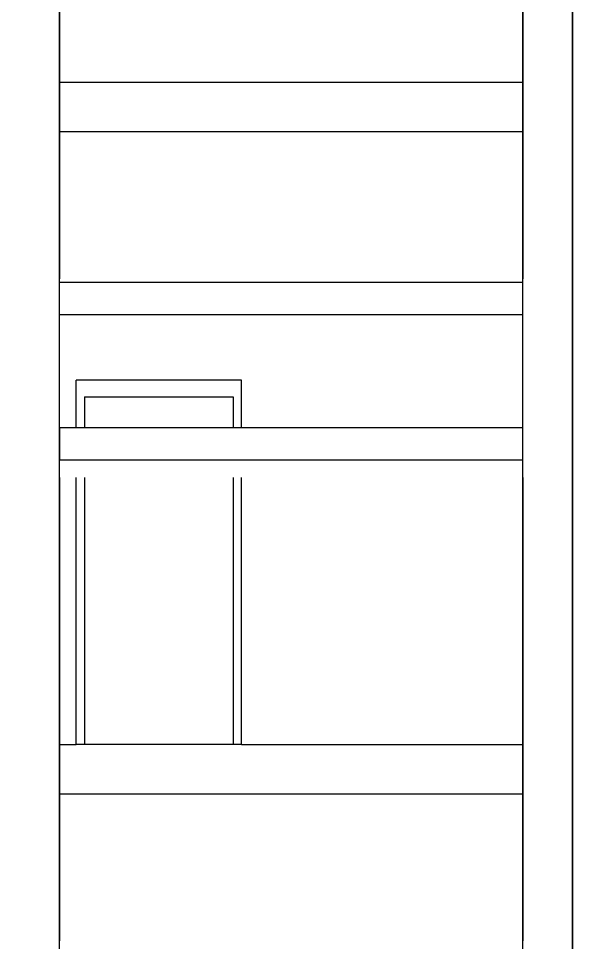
# Model space of a CAD drawing. Header units: millimetres. Extents: x 90964 to 877642, y 656808 to 1438307.
# Drawn here: x 822844 to 826192, y 1252829 to 1258412 of the extents above; entities that cross this region are included whole.
import ezdxf

# ---------------------------------------------------------------- set-up
doc = ezdxf.new("R2010")
doc.units = ezdxf.units.MM
doc.header["$LTSCALE"] = 300
doc.layers.add('ProfileEdges', color=7, linetype='Continuous')
doc.layers.add('SectionCutEdges', color=7, linetype='Continuous')

msp = doc.modelspace()

# ---------------------------------------------------------------- linework, layer by layer
at = {"color": 251}
for p, q in [((823092.2, 1258026.5), (823098.1, 1258026.5)), ((823098.1, 1258026.5), (825892.2, 1258026.5)), ((823098.9, 1257726.5), (823092.2, 1257726.5)), ((825892.2, 1257726.5), (823098.9, 1257726.5)), ((823092.2, 1256819.6), (825892.2, 1256819.6)), ((823092.2, 1256624.6), (825892.2, 1256624.6)), ((824192.2, 1256226.5), (823192.2, 1256226.5)), ((823192.2, 1255939.6), (823192.2, 1256226.5)), ((824192.2, 1255939.6), (824192.2, 1256226.5)), ((823242.2, 1256126.5), (823242.2, 1255939.6)), ((823242.2, 1256126.5), (824142.2, 1256126.5)), ((824142.2, 1256126.5), (824142.2, 1255939.6)), ((823192.2, 1254026.5), (823192.2, 1255639.6)), ((823242.2, 1255639.6), (823242.2, 1254026.5)), ((824142.2, 1255639.6), (824142.2, 1254026.5)), ((824192.2, 1254026.5), (824192.2, 1255639.6)), ((823092.2, 1254026.5), (823108.1, 1254026.5)), ((823108.1, 1254026.5), (823192.2, 1254026.5)), ((823242.2, 1254026.5), (823192.2, 1254026.5)), ((824142.2, 1254026.5), (823242.2, 1254026.5)), ((824192.2, 1254026.5), (824142.2, 1254026.5)), ((824192.2, 1254026.5), (825892.2, 1254026.5)), ((823108.8, 1253726.5), (823092.2, 1253726.5)), ((823192.2, 1253726.5), (823108.8, 1253726.5)), ((824192.2, 1253726.5), (823192.2, 1253726.5)), ((825892.2, 1253726.5), (824192.2, 1253726.5))]:
    msp.add_line(p, q, dxfattribs=at)
at = {"layer": 'ProfileEdges'}
for points in [[(825892.2, 1265726.5), (826192.2, 1265726.5), (826192.2, 1181026.5), (825892.2, 1181026.5)], [(822792.2, 1181026.5), (823092.2, 1181026.5), (823092.2, 1261726.5), (822792.2, 1261726.5)], [(825892.2, 1255939.6), (823092.2, 1255939.6), (823092.2, 1255744.6), (825892.2, 1255744.6)]]:
    msp.add_lwpolyline(points, close=True, dxfattribs=at)
at = {"layer": 'SectionCutEdges', "color": 251}
for p, q in [((823092.2, 1260426.5), (823092.2, 1258026.5)), ((825892.2, 1259226.5), (825892.2, 1258026.5)), ((826192.2, 1189076), (826192.2, 1259226.5)), ((823092.2, 1258026.5), (823092.2, 1257726.5)), ((825892.2, 1258026.5), (825892.2, 1257726.5)), ((823092.2, 1257726.5), (823092.2, 1256838.9)), ((825892.2, 1257726.5), (825892.2, 1256838.9)), ((823092.2, 1255639.6), (823092.2, 1254026.5)), ((825892.2, 1255639.6), (825892.2, 1254026.5)), ((823092.2, 1254026.5), (823092.2, 1253726.5)), ((825892.2, 1254026.5), (825892.2, 1253726.5)), ((823092.2, 1253726.5), (823092.2, 1252838.9)), ((825892.2, 1253726.5), (825892.2, 1252838.9))]:
    msp.add_line(p, q, dxfattribs=at)

doc.saveas('drawing.dxf')
